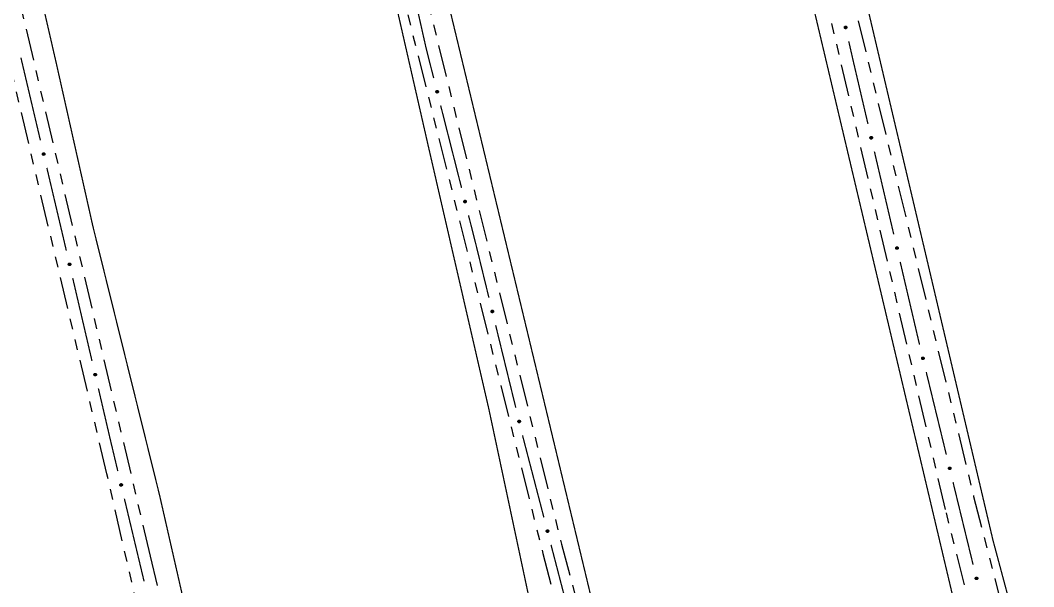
# Model space of a CAD drawing. Extents: x 212200 to 214553, y 4880545 to 4882659.
# Drawn here: x 213133.1 to 213276.2, y 4881855.3 to 4881935.3 of the extents above; entities that cross this region are included whole.
import ezdxf

# ---------------------------------------------------------------- set-up
doc = ezdxf.new("R2010")
doc.units = 0
doc.header["$LTSCALE"] = 1.5
doc.header["$MEASUREMENT"] = 0
doc.linetypes.add('TRACO_12', pattern=[2.5, 2, -0.5])
doc.linetypes.add('TRACO_25', pattern=[8, 3, -1, 1, -1, 1, -1])
for name, color, linetype in [('RU-QUADRA', 210, 'CONTINUOUS'), ('SV-EIXO-RUA-N-PAV', 6, 'CONTINUOUS'), ('SV-RUA-NAO-PAV', 7, 'CONTINUOUS')]:
    doc.layers.add(name, color=color, linetype=linetype)

msp = doc.modelspace()

# ---------------------------------------------------------------- linework, layer by layer
at = {"layer": 'RU-QUADRA', "linetype": 'TRACO_12', "const_width": 0.18, "flags": 128}
for points in [[(213330.211244, 4881822.607145), (213315.8, 4881882.9), (213300.36, 4881950.1), (213296.01, 4881967.53), (213284.6, 4882016.05), (213272.795043, 4882067.308442), (213249.59873, 4882063.602054), (213224.35807, 4882059.569014), (213234.15, 4882016.92), (213241.13, 4881986.55), (213248.15, 4881956.7), (213255.98, 4881923.41), (213260.66, 4881903.55), (213270.48, 4881861.82), (213284.35493, 4881810.047881), (213305.973968, 4881815.968968)], [(213157.981506, 4882053.509631), (213171.109133, 4882001.711468), (213179.713731, 4881965.283784), (213182.626343, 4881952.953202), (213190.75, 4881917.32), (213199.26, 4881880.37), (213210.725111, 4881826.487709), (213214.849466, 4881811.731619), (213215.412822, 4881804.407992), (213215.412822, 4881795.675976), (213174.71036, 4881786.380604), (213170.062674, 4881792.577519), (213167.668411, 4881804.407992), (213162.517101, 4881825.318038), (213152.724706, 4881868.282184), (213143.325145, 4881906.185163), (213138.121707, 4881929.364337), (213135.090595, 4881942.548994), (213132.707969, 4881954.51344), (213123.962627, 4881990.682155), (213113.022891, 4882047.355214), (213134.042895, 4882050.369889)]]:
    msp.add_lwpolyline(points, close=True, dxfattribs=at)
at = {"layer": 'RU-QUADRA', "linetype": 'Continuous', "const_width": 0.18, "flags": 128}
msp.add_lwpolyline([(213216.058151, 4882061.039009), (213204.26884, 4882059.459137), (213166.901097, 4882053.989561), (213175.446793, 4882015.600929), (213178.304202, 4882003.259215), (213181.044769, 4881991.422166), (213192.1, 4881943.68), (213207.1, 4881881.29), (213227.138982, 4881797.86867), (213250.107539, 4881801.588396), (213275.765645, 4881807.538024), (213244.74, 4881938.73), (213240.69, 4881956.44), (213235.403121, 4881977.95945), (213229.741043, 4882002.785485), (213227.046733, 4882014.256235)], close=True, dxfattribs=at)
at = {"layer": 'SV-EIXO-RUA-N-PAV', "const_width": 0.18}
for points in [[(213188.713285, 4881938.851102), (213190.245313, 4881932.02081)], [(213190.245313, 4881932.02081), (213190.383048, 4881931.406742)], [(213250.091667, 4881932.364537), (213250.535538, 4881930.414414)], [(213190.383048, 4881931.406742), (213191.457964, 4881927.170311)], [(213250.535538, 4881930.414414), (213250.687998, 4881929.74459)], [(213133.14713, 4881930.051872), (213135.898116, 4881918.371458)], [(213250.687998, 4881929.74459), (213252.807191, 4881920.675863)], [(213192.441716, 4881923.293168), (213195.392973, 4881911.661742)], [(213253.717396, 4881916.780799), (213256.448009, 4881905.095605)], [(213136.815111, 4881914.477986), (213139.107599, 4881904.744308)], [(213196.376726, 4881907.7846), (213197.360478, 4881903.907458)], [(213139.107599, 4881904.744308), (213139.116049, 4881904.708427)], [(213139.116049, 4881904.708427), (213139.561033, 4881902.796386)], [(213197.360478, 4881903.907458), (213197.447194, 4881903.565697)], [(213197.447194, 4881903.565697), (213199.261906, 4881896.13672)], [(213257.358213, 4881901.20054), (213259.861275, 4881890.489113)], [(213140.467712, 4881898.9005), (213143.18775, 4881887.21284)], [(213200.211096, 4881892.250972), (213203.058667, 4881880.593728)], [(213259.861275, 4881890.489113), (213259.98566, 4881889.956828)], [(213259.98566, 4881889.956828), (213260.092854, 4881889.516307)], [(213261.038591, 4881885.629717), (213263.875801, 4881873.969947)], [(213144.094429, 4881883.316953), (213145.681117, 4881876.499151)], [(213145.681117, 4881876.499151), (213145.764657, 4881876.140191)], [(213145.764657, 4881876.140191), (213146.838188, 4881871.63488)], [(213204.007857, 4881876.70798), (213204.095802, 4881876.34796)], [(213204.095802, 4881876.34796), (213207.025974, 4881865.093765)], [(213264.821538, 4881870.083357), (213267.422315, 4881859.395235)], [(213147.765355, 4881867.743818), (213150.546856, 4881856.070633)], [(213208.033824, 4881861.222818), (213211.057375, 4881849.609974)], [(213267.422315, 4881859.395235), (213267.569228, 4881858.79148)], [(213267.569228, 4881858.79148), (213267.660374, 4881858.423987)]]:
    msp.add_lwpolyline(points, dxfattribs=at)
at = {"layer": 'SV-EIXO-RUA-N-PAV'}
for points in [[(213249.723243, 4881934.479188), (213249.765004, 4881934.453731), (213249.79569, 4881934.423313), (213249.813982, 4881934.390576), (213249.822603, 4881934.357433), (213249.827603, 4881934.322532), (213249.824881, 4881934.286233), (213249.812936, 4881934.246614), (213249.787694, 4881934.204542), (213249.754467, 4881934.175155), (213249.723332, 4881934.155505), (213249.689289, 4881934.144526), (213249.655304, 4881934.140237), (213249.617692, 4881934.144311), (213249.57766, 4881934.156808), (213249.53597, 4881934.183214), (213249.50609, 4881934.213241), (213249.489229, 4881934.245371), (213249.478408, 4881934.279664), (213249.47373, 4881934.315356), (213249.476608, 4881934.350973), (213249.489263, 4881934.391256), (213249.515871, 4881934.432059), (213249.545479, 4881934.462202), (213249.577363, 4881934.47951), (213249.611366, 4881934.489403), (213249.64631, 4881934.494844), (213249.682913, 4881934.493627), (213249.723243, 4881934.479188)], [(213192.021203, 4881925.39808), (213192.06358, 4881925.373662), (213192.095007, 4881925.344011), (213192.114102, 4881925.311735), (213192.123538, 4881925.278815), (213192.129398, 4881925.244048), (213192.127573, 4881925.207693), (213192.11661, 4881925.167791), (213192.092414, 4881925.125109), (213192.059923, 4881925.094911), (213192.029282, 4881925.074498), (213191.995521, 4881925.062682), (213191.961652, 4881925.057555), (213191.92395, 4881925.060699), (213191.883622, 4881925.072205), (213191.841293, 4881925.097573), (213191.810681, 4881925.126854), (213191.793032, 4881925.158557), (213191.781368, 4881925.192574), (213191.775811, 4881925.228139), (213191.777808, 4881925.263816), (213191.789465, 4881925.304399), (213191.815057, 4881925.345847), (213191.843913, 4881925.376711), (213191.87536, 4881925.394801), (213191.909107, 4881925.40553), (213191.943906, 4881925.411832), (213191.980528, 4881925.411519), (213192.021203, 4881925.39808)], [(213253.336791, 4881918.893291), (213253.378699, 4881918.868076), (213253.40956, 4881918.837835), (213253.42804, 4881918.805204), (213253.436851, 4881918.772111), (213253.442053, 4881918.737239), (213253.43954, 4881918.700925), (213253.427824, 4881918.661238), (213253.402824, 4881918.619022), (213253.369767, 4881918.589444), (213253.338746, 4881918.569614), (213253.304767, 4881918.558439), (213253.270807, 4881918.553954), (213253.233172, 4881918.557811), (213253.193069, 4881918.570078), (213253.151227, 4881918.596243), (213253.121175, 4881918.626098), (213253.104129, 4881918.658129), (213253.093111, 4881918.69236), (213253.088227, 4881918.728024), (213253.090899, 4881918.763657), (213253.103322, 4881918.804013), (213253.129694, 4881918.844968), (213253.159129, 4881918.875281), (213253.190913, 4881918.892772), (213253.224857, 4881918.902861), (213253.259769, 4881918.908504), (213253.296379, 4881918.907498), (213253.336791, 4881918.893291)], [(213136.430823, 4881916.589812), (213136.472775, 4881916.564669), (213136.503688, 4881916.534482), (213136.522225, 4881916.501884), (213136.531094, 4881916.468806), (213136.536356, 4881916.433944), (213136.533907, 4881916.397625), (213136.52226, 4881916.357918), (213136.497334, 4881916.315658), (213136.464329, 4881916.286022), (213136.433342, 4881916.266139), (213136.399383, 4881916.254905), (213136.365431, 4881916.25036), (213136.327789, 4881916.254152), (213136.287664, 4881916.266348), (213136.245777, 4881916.29244), (213136.215673, 4881916.322243), (213136.198572, 4881916.354245), (213136.187494, 4881916.388456), (213136.182548, 4881916.424112), (213136.185157, 4881916.459749), (213136.19751, 4881916.500126), (213136.223811, 4881916.541128), (213136.253192, 4881916.571492), (213136.284946, 4881916.589039), (213136.318873, 4881916.599187), (213136.353775, 4881916.60489), (213136.390386, 4881916.603948), (213136.430823, 4881916.589812)], [(213195.956213, 4881909.889511), (213195.99859, 4881909.865094), (213196.030017, 4881909.835442), (213196.049111, 4881909.803167), (213196.058548, 4881909.770246), (213196.064408, 4881909.73548), (213196.062583, 4881909.699124), (213196.05162, 4881909.659223), (213196.027424, 4881909.616541), (213195.994933, 4881909.586343), (213195.964292, 4881909.56593), (213195.930531, 4881909.554114), (213195.896662, 4881909.548987), (213195.85896, 4881909.552131), (213195.818632, 4881909.563636), (213195.776303, 4881909.589005), (213195.745691, 4881909.618286), (213195.728042, 4881909.649989), (213195.716378, 4881909.684005), (213195.710821, 4881909.719571), (213195.712818, 4881909.755248), (213195.724475, 4881909.795831), (213195.750067, 4881909.837278), (213195.778923, 4881909.868143), (213195.81037, 4881909.886232), (213195.844117, 4881909.896962), (213195.878916, 4881909.903264), (213195.915538, 4881909.902951), (213195.956213, 4881909.889511)], [(213256.977609, 4881903.313033), (213257.019516, 4881903.287817), (213257.050377, 4881903.257576), (213257.068857, 4881903.224945), (213257.077669, 4881903.191852), (213257.08287, 4881903.156981), (213257.080358, 4881903.120667), (213257.068641, 4881903.08098), (213257.043642, 4881903.038763), (213257.010585, 4881903.009185), (213256.979563, 4881902.989356), (213256.945585, 4881902.978181), (213256.911624, 4881902.973696), (213256.873989, 4881902.977553), (213256.833886, 4881902.989819), (213256.792045, 4881903.015985), (213256.761993, 4881903.045839), (213256.744947, 4881903.077871), (213256.733928, 4881903.112102), (213256.729045, 4881903.147766), (213256.731717, 4881903.183399), (213256.74414, 4881903.223754), (213256.770512, 4881903.26471), (213256.799946, 4881903.295023), (213256.83173, 4881903.312514), (213256.865675, 4881903.322603), (213256.900587, 4881903.328245), (213256.937196, 4881903.327239), (213256.977609, 4881903.313033)], [(213140.08902, 4881901.013336), (213140.130905, 4881900.988082), (213140.161738, 4881900.957814), (213140.180189, 4881900.925166), (213140.18897, 4881900.892065), (213140.19414, 4881900.857189), (213140.191595, 4881900.820877), (213140.179842, 4881900.7812), (213140.154805, 4881900.739007), (213140.121721, 4881900.709459), (213140.090682, 4881900.689658), (213140.056693, 4881900.678513), (213140.022729, 4881900.674059), (213139.985097, 4881900.67795), (213139.945005, 4881900.690253), (213139.903187, 4881900.716456), (213139.873162, 4881900.746338), (213139.856145, 4881900.778385), (213139.845158, 4881900.812625), (213139.840307, 4881900.848294), (213139.843011, 4881900.883924), (213139.85547, 4881900.924269), (213139.88188, 4881900.9652), (213139.911341, 4881900.995487), (213139.943141, 4881901.012949), (213139.977095, 4881901.023007), (213140.012012, 4881901.028618), (213140.04862, 4881901.027579), (213140.08902, 4881901.013336)], [(213199.809342, 4881894.359545), (213199.8515, 4881894.334751), (213199.882662, 4881894.30482), (213199.901468, 4881894.272376), (213199.910611, 4881894.239373), (213199.916162, 4881894.204556), (213199.914013, 4881894.168218), (213199.902695, 4881894.128415), (213199.87812, 4881894.085951), (213199.845361, 4881894.056043), (213199.81454, 4881894.035904), (213199.780675, 4881894.024389), (213199.746761, 4881894.019564), (213199.70909, 4881894.023044), (213199.668865, 4881894.034907), (213199.626764, 4881894.060652), (213199.596414, 4881894.090204), (213199.579048, 4881894.122063), (213199.567687, 4881894.156182), (213199.562447, 4881894.191796), (213199.564761, 4881894.227453), (213199.576779, 4881894.267931), (213199.60274, 4881894.309149), (213199.631869, 4881894.339756), (213199.663476, 4881894.357564), (213199.697318, 4881894.367993), (213199.732171, 4881894.373985), (213199.768789, 4881894.373346), (213199.809342, 4881894.359545)], [(213260.638711, 4881887.738646), (213260.680846, 4881887.713814), (213260.711982, 4881887.683856), (213260.730759, 4881887.651395), (213260.739873, 4881887.618384), (213260.745392, 4881887.583562), (213260.743212, 4881887.547226), (213260.731858, 4881887.507434), (213260.707245, 4881887.464991), (213260.67446, 4881887.435112), (213260.643621, 4881887.415), (213260.609746, 4881887.403516), (213260.575828, 4881887.39872), (213260.538159, 4881887.402234), (213260.497945, 4881887.414133), (213260.455867, 4881887.439915), (213260.425543, 4881887.469495), (213260.408206, 4881887.501369), (213260.396875, 4881887.535498), (213260.391666, 4881887.571116), (213260.394012, 4881887.606772), (213260.406066, 4881887.647239), (213260.432064, 4881887.688434), (213260.46122, 4881887.719014), (213260.492843, 4881887.736795), (213260.526694, 4881887.747193), (213260.561553, 4881887.753154), (213260.59817, 4881887.752483), (213260.638711, 4881887.738646)], [(213143.715737, 4881885.429789), (213143.757621, 4881885.404536), (213143.788454, 4881885.374267), (213143.806905, 4881885.341619), (213143.815686, 4881885.308518), (213143.820856, 4881885.273642), (213143.818311, 4881885.23733), (213143.806559, 4881885.197654), (213143.781521, 4881885.15546), (213143.748437, 4881885.125912), (213143.717398, 4881885.106111), (213143.683409, 4881885.094967), (213143.649445, 4881885.090512), (213143.611813, 4881885.094403), (213143.571721, 4881885.106706), (213143.529903, 4881885.132909), (213143.499878, 4881885.162791), (213143.482861, 4881885.194838), (213143.471874, 4881885.229079), (213143.467023, 4881885.264747), (213143.469727, 4881885.300378), (213143.482186, 4881885.340722), (213143.508596, 4881885.381654), (213143.538058, 4881885.41194), (213143.569857, 4881885.429403), (213143.603811, 4881885.439461), (213143.638728, 4881885.445071), (213143.675336, 4881885.444032), (213143.715737, 4881885.429789)], [(213203.606104, 4881878.816553), (213203.648261, 4881878.791758), (213203.679424, 4881878.761828), (213203.69823, 4881878.729384), (213203.707373, 4881878.696381), (213203.712923, 4881878.661564), (213203.710775, 4881878.625226), (213203.699456, 4881878.585423), (213203.674881, 4881878.542959), (213203.642123, 4881878.513051), (213203.611301, 4881878.492912), (213203.577436, 4881878.481397), (213203.543523, 4881878.476572), (213203.505851, 4881878.480052), (213203.465627, 4881878.491915), (213203.423525, 4881878.51766), (213203.393176, 4881878.547212), (213203.375809, 4881878.579071), (213203.364449, 4881878.61319), (213203.359208, 4881878.648804), (213203.361523, 4881878.684461), (213203.37354, 4881878.724939), (213203.399501, 4881878.766157), (213203.42863, 4881878.796764), (213203.460237, 4881878.814572), (213203.494079, 4881878.825001), (213203.528933, 4881878.830993), (213203.56555, 4881878.830354), (213203.606104, 4881878.816553)], [(213264.421658, 4881872.192286), (213264.463794, 4881872.167454), (213264.49493, 4881872.137496), (213264.513707, 4881872.105036), (213264.52282, 4881872.072024), (213264.52834, 4881872.037202), (213264.526159, 4881872.000866), (213264.514806, 4881871.961074), (213264.490193, 4881871.918631), (213264.457408, 4881871.888752), (213264.426568, 4881871.868641), (213264.392693, 4881871.857156), (213264.358775, 4881871.85236), (213264.321107, 4881871.855874), (213264.280893, 4881871.867773), (213264.238814, 4881871.893555), (213264.208491, 4881871.923135), (213264.191153, 4881871.955009), (213264.179823, 4881871.989138), (213264.174614, 4881872.024756), (213264.17696, 4881872.060412), (213264.189014, 4881872.100879), (213264.215011, 4881872.142074), (213264.244167, 4881872.172654), (213264.27579, 4881872.190435), (213264.309641, 4881872.200834), (213264.3445, 4881872.206794), (213264.381117, 4881872.206123), (213264.421658, 4881872.192286)], [(213147.37555, 4881869.854632), (213147.417567, 4881869.829599), (213147.448559, 4881869.799493), (213147.467181, 4881869.766943), (213147.476137, 4881869.733889), (213147.48149, 4881869.699041), (213147.479136, 4881869.662716), (213147.467593, 4881869.622978), (213147.442777, 4881869.580653), (213147.40985, 4881869.550931), (213147.378915, 4881869.530967), (213147.344985, 4881869.519644), (213147.311045, 4881869.515011), (213147.273393, 4881869.518704), (213147.233237, 4881869.530795), (213147.191282, 4881869.556778), (213147.1611, 4881869.586502), (213147.143915, 4881869.618459), (213147.132748, 4881869.652641), (213147.127709, 4881869.688284), (213147.130225, 4881869.723928), (213147.142472, 4881869.764337), (213147.168666, 4881869.805407), (213147.197968, 4881869.835848), (213147.229675, 4881869.853478), (213147.263576, 4881869.863714), (213147.298463, 4881869.869509), (213147.335076, 4881869.868662), (213147.37555, 4881869.854632)], [(213207.600226, 4881863.325073), (213207.642754, 4881863.300919), (213207.674365, 4881863.271463), (213207.69366, 4881863.239307), (213207.703301, 4881863.206446), (213207.709377, 4881863.171717), (213207.707779, 4881863.135351), (213207.697064, 4881863.095382), (213207.673134, 4881863.05255), (213207.640831, 4881863.02215), (213207.610318, 4881863.001547), (213207.576631, 4881862.989522), (213207.542794, 4881862.984184), (213207.505074, 4881862.987094), (213207.464675, 4881862.998348), (213207.422189, 4881863.023453), (213207.391396, 4881863.052543), (213207.37355, 4881863.084135), (213207.361674, 4881863.118078), (213207.355896, 4881863.153609), (213207.357671, 4881863.189297), (213207.369075, 4881863.229952), (213207.394409, 4881863.271558), (213207.423072, 4881863.302601), (213207.454406, 4881863.320886), (213207.488086, 4881863.331825), (213207.522846, 4881863.338344), (213207.559469, 4881863.338259), (213207.600226, 4881863.325073)], [(213268.214085, 4881856.648756), (213268.25633, 4881856.624111), (213268.287598, 4881856.594291), (213268.306519, 4881856.561913), (213268.315778, 4881856.528943), (213268.321451, 4881856.494145), (213268.319431, 4881856.4578), (213268.308254, 4881856.417958), (213268.283829, 4881856.375407), (213268.251176, 4881856.345383), (213268.220426, 4881856.325135), (213268.186602, 4881856.313501), (213268.152705, 4881856.308556), (213268.115022, 4881856.311903), (213268.074756, 4881856.323624), (213268.032563, 4881856.34922), (213268.00211, 4881856.378665), (213267.984631, 4881856.410462), (213267.97315, 4881856.444541), (213267.967783, 4881856.480136), (213267.969972, 4881856.515801), (213267.981847, 4881856.556321), (213268.007662, 4881856.597631), (213268.036683, 4881856.62834), (213268.068226, 4881856.64626), (213268.102031, 4881856.656808), (213268.136864, 4881856.662923), (213268.173483, 4881856.662413), (213268.214085, 4881856.648756)]]:
    msp.add_lwpolyline(points, close=True, dxfattribs=at)
for points in [[(213249.577363, 4881934.47951), (213249.689289, 4881934.144526)], [(213249.59452, 4881934.481827), (213249.703373, 4881934.15115)], [(213249.611366, 4881934.489403), (213249.723332, 4881934.155505)], [(213249.630747, 4881934.488674), (213249.739534, 4881934.170576)], [(213249.64631, 4881934.494844), (213249.754467, 4881934.175155)], [(213249.665523, 4881934.489592), (213249.770493, 4881934.194416)], [(213249.682913, 4881934.493627), (213249.787694, 4881934.204542)], [(213249.701511, 4881934.485188), (213249.797699, 4881934.228597)], [(213249.723243, 4881934.479188), (213249.812936, 4881934.246614)], [(213249.47373, 4881934.315356), (213249.50609, 4881934.213241)], [(213249.476608, 4881934.350973), (213249.53597, 4881934.183214)], [(213249.476752, 4881934.329074), (213249.519129, 4881934.204375)], [(213249.486477, 4881934.366273), (213249.55464, 4881934.177472)], [(213249.489263, 4881934.391256), (213249.57766, 4881934.156808)], [(213249.504911, 4881934.408253), (213249.596501, 4881934.153414)], [(213249.515871, 4881934.432059), (213249.617692, 4881934.144311)], [(213249.53018, 4881934.444792), (213249.634425, 4881934.146652)], [(213249.545479, 4881934.462202), (213249.655304, 4881934.140237)], [(213249.561442, 4881934.467301), (213249.671138, 4881934.145213)], [(213249.745427, 4881934.464397), (213249.816857, 4881934.273541)], [(213249.765004, 4881934.453731), (213249.824881, 4881934.286233)], [(213249.782572, 4881934.436467), (213249.823316, 4881934.312795)], [(213249.79569, 4881934.423313), (213249.827603, 4881934.322532)], [(213191.775811, 4881925.228139), (213191.810681, 4881925.126854)], [(213191.777808, 4881925.263816), (213191.841293, 4881925.097573)], [(213191.778492, 4881925.241927), (213191.823935, 4881925.118312)], [(213191.787297, 4881925.279355), (213191.8601, 4881925.092294)], [(213191.789465, 4881925.304399), (213191.883622, 4881925.072205)], [(213191.804688, 4881925.321777), (213191.902542, 4881925.069277)], [(213191.815057, 4881925.345847), (213191.92395, 4881925.060699)], [(213191.829048, 4881925.358929), (213191.940621, 4881925.063454)], [(213191.843913, 4881925.376711), (213191.961652, 4881925.057555)], [(213191.859744, 4881925.382203), (213191.977358, 4881925.062921)], [(213191.87536, 4881925.394801), (213191.995521, 4881925.062682)], [(213191.892454, 4881925.397541), (213192.009436, 4881925.069652)], [(213191.909107, 4881925.40553), (213192.029282, 4881925.074498)], [(213191.9285, 4881925.40528), (213192.045107, 4881925.089965)], [(213191.943906, 4881925.411832), (213192.059923, 4881925.094911)], [(213191.963244, 4881925.407056), (213192.075468, 4881925.114562)], [(213191.980528, 4881925.411519), (213192.092414, 4881925.125109)], [(213191.999329, 4881925.403542), (213192.101822, 4881925.149404)], [(213192.021203, 4881925.39808), (213192.11661, 4881925.167791)], [(213192.043745, 4881925.383841), (213192.119865, 4881925.194807)], [(213192.06358, 4881925.373662), (213192.127573, 4881925.207693)], [(213192.081568, 4881925.356837), (213192.125352, 4881925.234209)], [(213192.095007, 4881925.344011), (213192.129398, 4881925.244048)], [(213253.088227, 4881918.728024), (213253.121175, 4881918.626098)], [(213253.090899, 4881918.763657), (213253.151227, 4881918.596243)], [(213253.09117, 4881918.741759), (213253.134265, 4881918.617307)], [(213253.100681, 4881918.779014), (213253.16993, 4881918.590609)], [(213253.103322, 4881918.804013), (213253.193069, 4881918.570078)], [(213253.118872, 4881918.821099), (213253.211929, 4881918.566792)], [(213253.129694, 4881918.844968), (213253.233172, 4881918.557811)], [(213253.14393, 4881918.857783), (213253.249892, 4881918.560249)], [(213253.159129, 4881918.875281), (213253.270807, 4881918.553954)], [(213253.175061, 4881918.880472), (213253.286612, 4881918.559021)], [(213253.190913, 4881918.892772), (213253.304767, 4881918.558439)], [(213253.208056, 4881918.895189), (213253.318812, 4881918.565145)], [(213253.224857, 4881918.902861), (213253.338746, 4881918.569614)], [(213253.244242, 4881918.902244), (213253.354861, 4881918.584779)], [(213253.259769, 4881918.908504), (213253.369767, 4881918.589444)], [(213253.279013, 4881918.903362), (213253.385682, 4881918.608796)], [(213253.296379, 4881918.907498), (213253.402824, 4881918.619022)], [(213253.315025, 4881918.899166), (213253.41269, 4881918.643133)], [(213253.336791, 4881918.893291), (213253.427824, 4881918.661238)], [(213253.359061, 4881918.878628), (213253.431589, 4881918.688187)], [(213253.378699, 4881918.868076), (213253.43954, 4881918.700925)], [(213253.396365, 4881918.850913), (213253.437821, 4881918.727478)], [(213253.40956, 4881918.837835), (213253.442053, 4881918.737239)], [(213136.182548, 4881916.424112), (213136.215673, 4881916.322243)], [(213136.185157, 4881916.459749), (213136.245777, 4881916.29244)], [(213136.185466, 4881916.437852), (213136.228778, 4881916.313474)], [(213136.194912, 4881916.475123), (213136.26449, 4881916.286839)], [(213136.19751, 4881916.500126), (213136.287664, 4881916.266348)], [(213136.21303, 4881916.51724), (213136.306531, 4881916.263096)], [(213136.223811, 4881916.541128), (213136.327789, 4881916.254152)], [(213136.238024, 4881916.553968), (213136.344504, 4881916.256619)], [(213136.253192, 4881916.571492), (213136.365431, 4881916.25036)], [(213136.269116, 4881916.576711), (213136.381227, 4881916.255455)], [(213136.284946, 4881916.589039), (213136.399383, 4881916.254905)], [(213136.302085, 4881916.591485), (213136.413416, 4881916.261634)], [(213136.318873, 4881916.599187), (213136.433342, 4881916.266139)], [(213136.338258, 4881916.598603), (213136.449431, 4881916.281331)], [(213136.353775, 4881916.60489), (213136.464329, 4881916.286022)], [(213136.373027, 4881916.599782), (213136.48021, 4881916.305403)], [(213136.390386, 4881916.603948), (213136.497334, 4881916.315658)], [(213136.409047, 4881916.595649), (213136.507158, 4881916.339787)], [(213136.430823, 4881916.589812), (213136.52226, 4881916.357918)], [(213136.453118, 4881916.575188), (213136.525978, 4881916.384873)], [(213136.472775, 4881916.564669), (213136.533907, 4881916.397625)], [(213136.490471, 4881916.547537), (213136.532142, 4881916.424175)], [(213136.503688, 4881916.534482), (213136.536356, 4881916.433944)], [(213195.710821, 4881909.719571), (213195.745691, 4881909.618286)], [(213195.712818, 4881909.755248), (213195.776303, 4881909.589005)], [(213195.713502, 4881909.733359), (213195.758945, 4881909.609744)], [(213195.722307, 4881909.770787), (213195.79511, 4881909.583726)], [(213195.724475, 4881909.795831), (213195.818632, 4881909.563636)], [(213195.739698, 4881909.813209), (213195.837552, 4881909.560709)], [(213195.750067, 4881909.837278), (213195.85896, 4881909.552131)], [(213195.764058, 4881909.850361), (213195.875631, 4881909.554885)], [(213195.778923, 4881909.868143), (213195.896662, 4881909.548987)], [(213195.794754, 4881909.873635), (213195.912368, 4881909.554352)], [(213195.81037, 4881909.886232), (213195.930531, 4881909.554114)], [(213195.827464, 4881909.888973), (213195.944446, 4881909.561084)], [(213195.844117, 4881909.896962), (213195.964292, 4881909.56593)], [(213195.86351, 4881909.896711), (213195.980117, 4881909.581397)], [(213195.878916, 4881909.903264), (213195.994933, 4881909.586343)], [(213195.898253, 4881909.898488), (213196.010478, 4881909.605993)], [(213195.915538, 4881909.902951), (213196.027424, 4881909.616541)], [(213195.934339, 4881909.894974), (213196.036832, 4881909.640835)], [(213195.956213, 4881909.889511), (213196.05162, 4881909.659223)], [(213195.978755, 4881909.875273), (213196.054874, 4881909.686238)], [(213195.99859, 4881909.865094), (213196.062583, 4881909.699124)], [(213196.016578, 4881909.848268), (213196.060362, 4881909.72564)], [(213196.030017, 4881909.835442), (213196.064408, 4881909.73548)], [(213256.729045, 4881903.147766), (213256.761993, 4881903.045839)], [(213256.731717, 4881903.183399), (213256.792045, 4881903.015985)], [(213256.731987, 4881903.161501), (213256.775082, 4881903.037048)], [(213256.741498, 4881903.198756), (213256.810748, 4881903.010351)], [(213256.74414, 4881903.223754), (213256.833886, 4881902.989819)], [(213256.759689, 4881903.240841), (213256.852747, 4881902.986534)], [(213256.770512, 4881903.26471), (213256.873989, 4881902.977553)], [(213256.784748, 4881903.277525), (213256.890709, 4881902.979991)], [(213256.799946, 4881903.295023), (213256.911624, 4881902.973696)], [(213256.815879, 4881903.300214), (213256.92743, 4881902.978763)], [(213256.83173, 4881903.312514), (213256.945585, 4881902.978181)], [(213256.848873, 4881903.314931), (213256.959629, 4881902.984886)], [(213256.865675, 4881903.322603), (213256.979563, 4881902.989356)], [(213256.885059, 4881903.321985), (213256.995678, 4881903.004521)], [(213256.900587, 4881903.328245), (213257.010585, 4881903.009185)], [(213256.91983, 4881903.323104), (213257.026499, 4881903.028538)], [(213256.937196, 4881903.327239), (213257.043642, 4881903.038763)], [(213256.955843, 4881903.318908), (213257.053508, 4881903.062875)], [(213256.977609, 4881903.313033), (213257.068641, 4881903.08098)], [(213256.999878, 4881903.29837), (213257.072406, 4881903.107929)], [(213257.019516, 4881903.287817), (213257.080358, 4881903.120667)], [(213257.037183, 4881903.270654), (213257.078639, 4881903.14722)], [(213257.050377, 4881903.257576), (213257.08287, 4881903.156981)], [(213139.840307, 4881900.848294), (213139.873162, 4881900.746338)], [(213139.843011, 4881900.883924), (213139.903187, 4881900.716456)], [(213139.843261, 4881900.862026), (213139.886244, 4881900.737535)], [(213139.852806, 4881900.899272), (213139.921885, 4881900.710805)], [(213139.85547, 4881900.924269), (213139.945005, 4881900.690253)], [(213139.871035, 4881900.941341), (213139.963863, 4881900.68695)], [(213139.88188, 4881900.9652), (213139.985097, 4881900.67795)], [(213139.896127, 4881900.978003), (213140.001819, 4881900.680373)], [(213139.911341, 4881900.995487), (213140.022729, 4881900.674059)], [(213139.927279, 4881901.000663), (213140.038538, 4881900.679112)], [(213139.943141, 4881901.012949), (213140.056693, 4881900.678513)], [(213139.960286, 4881901.01535), (213140.070744, 4881900.685206)], [(213139.977095, 4881901.023007), (213140.090682, 4881900.689658)], [(213139.996479, 4881901.022372), (213140.10681, 4881900.704807)], [(213140.012012, 4881901.028618), (213140.121721, 4881900.709459)], [(213140.03125, 4881901.02346), (213140.137653, 4881900.728797)], [(213140.04862, 4881901.027579), (213140.154805, 4881900.739007)], [(213140.067259, 4881901.019231), (213140.164692, 4881900.76311)], [(213140.08902, 4881901.013336), (213140.179842, 4881900.7812)], [(213140.111276, 4881900.998653), (213140.183632, 4881900.808146)], [(213140.130905, 4881900.988082), (213140.191595, 4881900.820877)], [(213140.148556, 4881900.970903), (213140.1899, 4881900.847431)], [(213140.161738, 4881900.957814), (213140.19414, 4881900.857189)], [(213199.562447, 4881894.191796), (213199.596414, 4881894.090204)], [(213199.564761, 4881894.227453), (213199.626764, 4881894.060652)], [(213199.565251, 4881894.205559), (213199.609591, 4881894.081545)], [(213199.574388, 4881894.242907), (213199.645523, 4881894.055206)], [(213199.576779, 4881894.267931), (213199.668865, 4881894.034907)], [(213199.592157, 4881894.285173), (213199.687758, 4881894.031811)], [(213199.60274, 4881894.309149), (213199.70909, 4881894.023044)], [(213199.616846, 4881894.322106), (213199.725784, 4881894.025649)], [(213199.631869, 4881894.339756), (213199.746761, 4881894.019564)], [(213199.647749, 4881894.345106), (213199.762515, 4881894.024789)], [(213199.663476, 4881894.357564), (213199.780675, 4881894.024389)], [(213199.680594, 4881894.360153), (213199.794652, 4881894.031235)], [(213199.697318, 4881894.367993), (213199.81454, 4881894.035904)], [(213199.716708, 4881894.36757), (213199.830502, 4881894.051229)], [(213199.732171, 4881894.373985), (213199.845361, 4881894.056043)], [(213199.751465, 4881894.369037), (213199.861081, 4881894.075555)], [(213199.768789, 4881894.373346), (213199.87812, 4881894.085951)], [(213199.787518, 4881894.365202), (213199.887744, 4881894.11016)], [(213199.809342, 4881894.359545), (213199.902695, 4881894.128415)], [(213199.831757, 4881894.345106), (213199.90619, 4881894.155401)], [(213199.8515, 4881894.334751), (213199.914013, 4881894.168218)], [(213199.869338, 4881894.317765), (213199.912028, 4881894.194753)], [(213199.882662, 4881894.30482), (213199.916162, 4881894.204556)], [(213260.391666, 4881887.571116), (213260.425543, 4881887.469495)], [(213260.394012, 4881887.606772), (213260.455867, 4881887.439915)], [(213260.394483, 4881887.584877), (213260.438713, 4881887.460823)], [(213260.403653, 4881887.622217), (213260.474621, 4881887.434452)], [(213260.406066, 4881887.647239), (213260.497945, 4881887.414133)], [(213260.421459, 4881887.664467), (213260.516835, 4881887.411021)], [(213260.432064, 4881887.688434), (213260.538159, 4881887.402234)], [(213260.446182, 4881887.701378), (213260.554856, 4881887.404824)], [(213260.46122, 4881887.719014), (213260.575828, 4881887.39872)], [(213260.477104, 4881887.724351), (213260.591586, 4881887.403932)], [(213260.492843, 4881887.736795), (213260.609746, 4881887.403516)], [(213260.509963, 4881887.739368), (213260.623729, 4881887.410349)], [(213260.526694, 4881887.747193), (213260.643621, 4881887.415)], [(213260.546083, 4881887.746753), (213260.659597, 4881887.430311)], [(213260.561553, 4881887.753154), (213260.67446, 4881887.435112)], [(213260.580842, 4881887.748189), (213260.690197, 4881887.45461)], [(213260.59817, 4881887.752483), (213260.707245, 4881887.464991)], [(213260.616892, 4881887.744322), (213260.716891, 4881887.489192)], [(213260.638711, 4881887.738646), (213260.731858, 4881887.507434)], [(213260.661113, 4881887.724187), (213260.735377, 4881887.534416)], [(213260.680846, 4881887.713814), (213260.743212, 4881887.547226)], [(213260.698669, 4881887.696813), (213260.741251, 4881887.573762)], [(213260.711982, 4881887.683856), (213260.745392, 4881887.583562)], [(213143.467023, 4881885.264747), (213143.499878, 4881885.162791)], [(213143.469727, 4881885.300378), (213143.529903, 4881885.132909)], [(213143.469978, 4881885.27848), (213143.51296, 4881885.153988)], [(213143.479522, 4881885.315726), (213143.548602, 4881885.127258)], [(213143.482186, 4881885.340722), (213143.571721, 4881885.106706)], [(213143.497751, 4881885.357795), (213143.590579, 4881885.103404)], [(213143.508596, 4881885.381654), (213143.611813, 4881885.094403)], [(213143.522843, 4881885.394456), (213143.628535, 4881885.096826)], [(213143.538058, 4881885.41194), (213143.649445, 4881885.090512)], [(213143.553995, 4881885.417117), (213143.665255, 4881885.095565)], [(213143.569857, 4881885.429403), (213143.683409, 4881885.094967)], [(213143.587003, 4881885.431803), (213143.69746, 4881885.101659)], [(213143.603811, 4881885.439461), (213143.717398, 4881885.106111)], [(213143.623195, 4881885.438825), (213143.733527, 4881885.121261)], [(213143.638728, 4881885.445071), (213143.748437, 4881885.125912)], [(213143.657967, 4881885.439913), (213143.764369, 4881885.14525)], [(213143.675336, 4881885.444032), (213143.781521, 4881885.15546)], [(213143.693976, 4881885.435684), (213143.791409, 4881885.179563)], [(213143.715737, 4881885.429789), (213143.806559, 4881885.197654)], [(213143.737992, 4881885.415106), (213143.810348, 4881885.224599)], [(213143.757621, 4881885.404536), (213143.818311, 4881885.23733)], [(213143.775272, 4881885.387357), (213143.816616, 4881885.263885)], [(213143.788454, 4881885.374267), (213143.820856, 4881885.273642)], [(213203.359208, 4881878.648804), (213203.393176, 4881878.547212)], [(213203.361523, 4881878.684461), (213203.423525, 4881878.51766)], [(213203.362012, 4881878.662567), (213203.406353, 4881878.538553)], [(213203.37115, 4881878.699915), (213203.442284, 4881878.512214)], [(213203.37354, 4881878.724939), (213203.465627, 4881878.491915)], [(213203.388918, 4881878.742181), (213203.484519, 4881878.488819)], [(213203.399501, 4881878.766157), (213203.505851, 4881878.480052)], [(213203.413608, 4881878.779114), (213203.522545, 4881878.482657)], [(213203.42863, 4881878.796764), (213203.543523, 4881878.476572)], [(213203.44451, 4881878.802114), (213203.559276, 4881878.481797)], [(213203.460237, 4881878.814572), (213203.577436, 4881878.481397)], [(213203.477355, 4881878.817161), (213203.591413, 4881878.488243)], [(213203.494079, 4881878.825001), (213203.611301, 4881878.492912)], [(213203.513469, 4881878.824578), (213203.627264, 4881878.508237)], [(213203.528933, 4881878.830993), (213203.642123, 4881878.513051)], [(213203.548227, 4881878.826045), (213203.657842, 4881878.532562)], [(213203.56555, 4881878.830354), (213203.674881, 4881878.542959)], [(213203.584279, 4881878.82221), (213203.684505, 4881878.567168)], [(213203.606104, 4881878.816553), (213203.699456, 4881878.585423)], [(213203.628518, 4881878.802114), (213203.702951, 4881878.612409)], [(213203.648261, 4881878.791758), (213203.710775, 4881878.625226)], [(213203.666099, 4881878.774773), (213203.70879, 4881878.651761)], [(213203.679424, 4881878.761828), (213203.712923, 4881878.661564)], [(213264.174614, 4881872.024756), (213264.208491, 4881871.923135)], [(213264.17696, 4881872.060412), (213264.238814, 4881871.893555)], [(213264.17743, 4881872.038517), (213264.22166, 4881871.914463)], [(213264.186601, 4881872.075857), (213264.257568, 4881871.888093)], [(213264.189014, 4881872.100879), (213264.280893, 4881871.867773)], [(213264.204407, 4881872.118107), (213264.299783, 4881871.864661)], [(213264.215011, 4881872.142074), (213264.321107, 4881871.855874)], [(213264.229129, 4881872.155018), (213264.337803, 4881871.858465)], [(213264.244167, 4881872.172654), (213264.358775, 4881871.85236)], [(213264.260052, 4881872.177991), (213264.374533, 4881871.857572)], [(213264.27579, 4881872.190435), (213264.392693, 4881871.857156)], [(213264.292911, 4881872.193008), (213264.406676, 4881871.863989)], [(213264.309641, 4881872.200834), (213264.426568, 4881871.868641)], [(213264.329031, 4881872.200393), (213264.442544, 4881871.883952)], [(213264.3445, 4881872.206794), (213264.457408, 4881871.888752)], [(213264.36379, 4881872.201829), (213264.473145, 4881871.90825)], [(213264.381117, 4881872.206123), (213264.490193, 4881871.918631)], [(213264.399839, 4881872.197962), (213264.499838, 4881871.942832)], [(213264.421658, 4881872.192286), (213264.514806, 4881871.961074)], [(213264.44406, 4881872.177827), (213264.518325, 4881871.988056)], [(213264.463794, 4881872.167454), (213264.526159, 4881872.000866)], [(213264.481617, 4881872.150453), (213264.524198, 4881872.027402)], [(213264.49493, 4881872.137496), (213264.52834, 4881872.037202)], [(213147.127709, 4881869.688284), (213147.1611, 4881869.586502)], [(213147.130225, 4881869.723928), (213147.191282, 4881869.556778)], [(213147.130591, 4881869.702031), (213147.174228, 4881869.577768)], [(213147.13994, 4881869.739327), (213147.21001, 4881869.551226)], [(213147.142472, 4881869.764337), (213147.233237, 4881869.530795)], [(213147.157947, 4881869.781492), (213147.252112, 4881869.527592)], [(213147.168666, 4881869.805407), (213147.273393, 4881869.518704)], [(213147.182845, 4881869.818284), (213147.290102, 4881869.521215)], [(213147.197968, 4881869.835848), (213147.311045, 4881869.515011)], [(213147.213878, 4881869.841109), (213147.326828, 4881869.520147)], [(213147.229675, 4881869.853478), (213147.344985, 4881869.519644)], [(213147.246808, 4881869.855969), (213147.359001, 4881869.52641)], [(213147.263576, 4881869.863714), (213147.378915, 4881869.530967)], [(213147.282963, 4881869.863181), (213147.394964, 4881869.546201)], [(213147.298463, 4881869.869509), (213147.40985, 4881869.550931)], [(213147.317728, 4881869.864452), (213147.42568, 4881869.570353)], [(213147.335076, 4881869.868662), (213147.442777, 4881869.580653)], [(213147.353759, 4881869.860413), (213147.452538, 4881869.604808)], [(213147.37555, 4881869.854632), (213147.467593, 4881869.622978)], [(213147.397883, 4881869.840067), (213147.47124, 4881869.649943)], [(213147.417567, 4881869.829599), (213147.479136, 4881869.662716)], [(213147.435308, 4881869.812513), (213147.477302, 4881869.689261)], [(213147.448559, 4881869.799493), (213147.48149, 4881869.699041)], [(213207.355896, 4881863.153609), (213207.391396, 4881863.052543)], [(213207.357671, 4881863.189297), (213207.422189, 4881863.023453)], [(213207.358492, 4881863.167413), (213207.404702, 4881863.044083)], [(213207.367063, 4881863.204895), (213207.441028, 4881863.018291)], [(213207.369075, 4881863.229952), (213207.464675, 4881862.998348)], [(213207.38419, 4881863.247425), (213207.483612, 4881862.995538)], [(213207.394409, 4881863.271558), (213207.505074, 4881862.987094)], [(213207.408318, 4881863.284727), (213207.521727, 4881862.989951)], [(213207.423072, 4881863.302601), (213207.542794, 4881862.984184)], [(213207.438869, 4881863.308192), (213207.558467, 4881862.989647)], [(213207.454406, 4881863.320886), (213207.576631, 4881862.989522)], [(213207.471483, 4881863.323733), (213207.590503, 4881862.996578)], [(213207.488086, 4881863.331825), (213207.610318, 4881863.001547)], [(213207.507481, 4881863.331695), (213207.626047, 4881863.017112)], [(213207.522846, 4881863.338344), (213207.640831, 4881863.02215)], [(213207.542212, 4881863.333688), (213207.656254, 4881863.041897)], [(213207.559469, 4881863.338259), (213207.673134, 4881863.05255)], [(213207.578319, 4881863.330399), (213207.68239, 4881863.076902)], [(213207.600226, 4881863.325073), (213207.697064, 4881863.095382)], [(213207.622857, 4881863.310975), (213207.70015, 4881863.122417)], [(213207.642754, 4881863.300919), (213207.707779, 4881863.135351)], [(213207.660847, 4881863.284205), (213207.705393, 4881863.161852)], [(213207.674365, 4881863.271463), (213207.709377, 4881863.171717)], [(213267.967783, 4881856.480136), (213268.00211, 4881856.378665)], [(213267.969972, 4881856.515801), (213268.032563, 4881856.34922)], [(213267.970539, 4881856.493909), (213268.015317, 4881856.370052)], [(213267.979545, 4881856.531289), (213268.051341, 4881856.34384)], [(213267.981847, 4881856.556321), (213268.074756, 4881856.323624)], [(213267.997164, 4881856.573617), (213268.093659, 4881856.320595)], [(213268.007662, 4881856.597631), (213268.115022, 4881856.311903)], [(213268.021722, 4881856.610638), (213268.131707, 4881856.314567)], [(213268.036683, 4881856.62834), (213268.152705, 4881856.308556)], [(213268.052544, 4881856.633746), (213268.16844, 4881856.313837)], [(213268.068226, 4881856.64626), (213268.186602, 4881856.313501)], [(213268.085335, 4881856.648909), (213268.200554, 4881856.320396)], [(213268.102031, 4881856.656808), (213268.220426, 4881856.325135)], [(213268.121423, 4881856.656453), (213268.236334, 4881856.340517)], [(213268.136864, 4881856.662923), (213268.251176, 4881856.345383)], [(213268.156175, 4881856.658043), (213268.266827, 4881856.36495)], [(213268.173483, 4881856.662413), (213268.283829, 4881856.375407)], [(213268.192241, 4881856.654336), (213268.293367, 4881856.39965)], [(213268.214085, 4881856.648756), (213268.308254, 4881856.417958)], [(213268.236551, 4881856.634396), (213268.311653, 4881856.444955)], [(213268.25633, 4881856.624111), (213268.319431, 4881856.4578)], [(213268.274228, 4881856.607189), (213268.317353, 4881856.484327)], [(213268.287598, 4881856.594291), (213268.321451, 4881856.494145)]]:
    msp.add_lwpolyline(points, dxfattribs=at)
at = {"layer": 'SV-RUA-NAO-PAV', "linetype": 'TRACO_25'}
for points in [[(213223.012756, 4882069.935117, 8.314393), (213221.456989, 4882067.158751, 8.344658), (213221.307415, 4882064.478851, 8.354746), (213234.446212, 4882005.210964, 9.989048), (213267.729289, 4881868.071073, 12.319443), (213282.928798, 4881808.822149, 13.2173), (213284.195287, 4881807.807965, 13.227388), (213285.325257, 4881807.727961, 13.227388), (213296.646781, 4881811.793494, 13.197124), (213297.104153, 4881811.957735, 13.197124), (213303.533528, 4881814.407606, 13.146683), (213314.361333, 4881816.882845, 12.995358), (213323.670029, 4881819.004356, 12.995358), (213327.631763, 4881819.90726, 12.995358), (213330.881402, 4881821.437184, 12.955005), (213331.103743, 4881822.681996, 12.813769), (213331.520817, 4881825.017048, 12.813769), (213306.825623, 4881927.863394, 11.320703), (213304.786954, 4881936.475983, 10.019313), (213302.614323, 4881945.654513, 10.019313), (213277.536464, 4882054.76126, 8.728012), (213274.424761, 4882068.71838, 8.728012), (213273.513732, 4882075.498135, 8.364834), (213273.842308, 4882078.513504, 8.354746)], [(213164.218169, 4882060.399159, 8.435452), (213162.800448, 4882059.109396, 7.648566), (213162.630829, 4882056.719485, 7.668742), (213173.116981, 4882014.960966, 9.171897), (213189.277586, 4881943.433514, 10.816288), (213209.4997, 4881861.30643, 12.137854), (213221.996513, 4881814.848073, 12.490944), (213223.06726, 4881809.828252, 13.055888), (213223.658127, 4881804.158458, 12.965094), (213223.968823, 4881799.638623, 13.187036), (213225.549151, 4881797.168705, 13.308095), (213228.219227, 4881796.048731, 13.328272), (213232.728962, 4881796.658681, 13.550214), (213238.258583, 4881797.758608, 13.519949), (213244.068269, 4881798.368551, 13.429154), (213274.526046, 4881805.278115, 13.015534), (213277.805608, 4881807.288022, 13.065976), (213278.1175, 4881809.003454, 13.015534), (213263.766896, 4881866.225927, 11.996617), (213234.728521, 4881990.411509, 10.059667), (213217.487824, 4882062.778936, 8.475805), (213215.047256, 4882066.988795, 8.354746), (213212.775022, 4882068.120865, 8.223598)], [(213158.600582, 4882059.259415, 7.638477), (213159.84107, 4882055.849534, 7.850331), (213172.699053, 4882001.841454, 9.484634), (213186.337931, 4881941.933587, 10.735581), (213206.880002, 4881860.006493, 11.673793), (213219.647335, 4881810.168259, 12.39006), (213219.908671, 4881801.578575, 13.328272), (213218.729659, 4881795.558805, 13.328272), (213216.510118, 4881793.158907, 13.328272), (213174.943145, 4881783.779499, 13.126506), (213173.473086, 4881783.512651, 13.126506), (213170.942539, 4881783.0533, 13.126506), (213169.101746, 4881785.432222, 13.176948), (213151.452136, 4881859.636835, 12.067236), (213127.887334, 4881959.713276, 9.696488), (213115.259198, 4882014.641321, 8.324481), (213111.456606, 4882032.090698, 7.840243), (213110.335123, 4882041.820345, 7.406447), (213110.154197, 4882047.770127, 7.325741), (213110.963532, 4882051.819972, 7.174416), (213111.673282, 4882053.249915, 7.174416)], [(213245.431695, 4881362.803983, 7.779714), (213243.775689, 4881368.274448, 8.909602), (213231.128182, 4881419.192641, 11.068495), (213207.153013, 4881521.708994, 13.63092), (213206.351902, 4881528.98873, 13.75198), (213208.470854, 4881535.168489, 13.610744), (213214.02989, 4881539.988278, 13.671273), (213219.449064, 4881543.968099, 13.75198), (213220.708223, 4881549.027904, 13.75198), (213192.610096, 4881671.403548, 13.852862), (213171.617542, 4881756.520527, 13.590567), (213145.300549, 4881871.236443, 11.875558), (213125.268028, 4881955.913432, 9.777194), (213111.719596, 4882012.951404, 8.687659), (213106.054865, 4882044.490272, 7.477065), (213103.274167, 4882049.610099, 7.497241), (213099.448868, 4882050.982447, 7.234946)]]:
    msp.add_polyline3d(points, dxfattribs=at)

doc.saveas('drawing.dxf')
